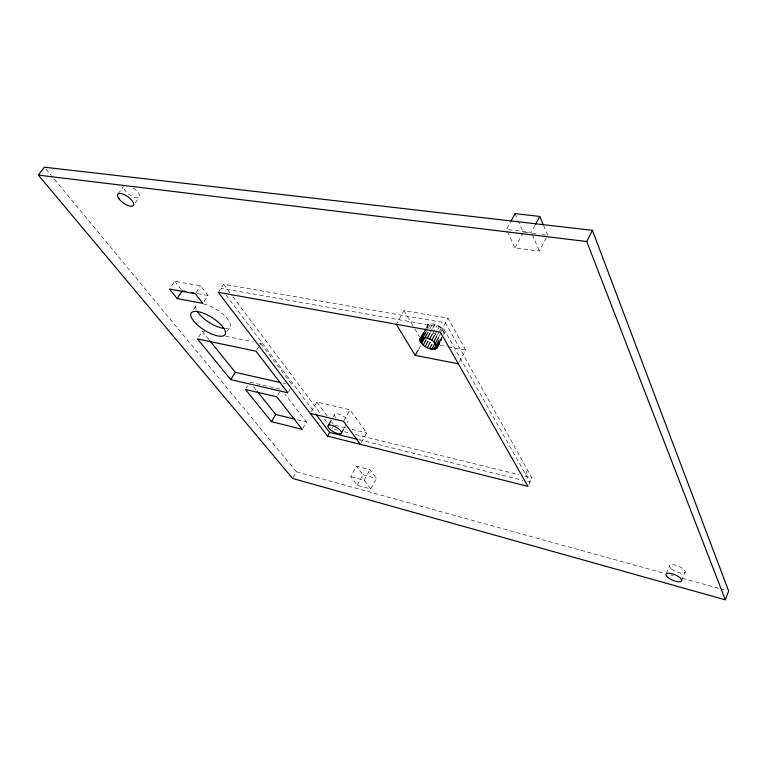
<?xml version="1.0" encoding="UTF-8"?>
<svg xmlns="http://www.w3.org/2000/svg" width="767" height="767" viewBox="0 0 767 767"><rect width="100%" height="100%" fill="white"/><g stroke="black" fill="none" stroke-linecap="round" stroke-linejoin="round"><path stroke-width="0.58" stroke-dasharray="3.83 2.88" d="M427.718 327.624L427.382 325.582L427.957 324.604C434.151 322.044 443.642 327.164 444.563 333.866L443.959 334.834M681.777 580.552L685.228 571.933M666.398 573.409L669.447 565.921M528.971 484.236L531.991 477.908L445.502 322.83L223.571 284.231L218.825 291.527M525.539 474.236L527.581 469.998M507.514 231.596L514.945 247.923L539.402 251.068L547.657 235.239L543.707 225.834M459.328 361.957L465.655 350.04L448.043 318.18L404.017 310.645L396.807 323.367M534.992 225.402L531.301 232.382L506.517 229.419L510.496 222.066M514.945 247.923L523.257 232.305L518.425 221.347M370.749 488.924L376.415 478.426L369.943 469.682L356.415 466.125L350.653 476.604L357.297 485.243L370.749 488.924L364.2 480.257L350.653 476.604M364.2 480.257L369.943 469.682M440.162 340.347L441.754 337.413M440.296 340.481L442.971 335.562M443.508 334.585L444.582 332.619M440.91 331.258L448.043 318.18M357.297 485.243L362.973 474.831L356.415 466.125M439.117 336.502L441.265 332.552M441.802 331.574L442.875 329.599M442.933 333.127L444.007 331.162M434.985 334.489L437.142 330.548M437.689 329.561L439.299 326.608M437.506 334.949L439.117 331.986M439.654 330.999L441.274 328.046M430.498 332.322L432.118 329.369M432.665 328.381L434.822 324.451M432.78 333.262L437.104 325.381M424.707 331.728L426.327 328.803M424.745 331.804L426.366 328.861M426.912 327.883L429.069 323.962M426.337 331.574L427.957 328.621M428.504 327.643L430.671 323.712M418.6 349.225L420.872 345.102M429.923 328.794L432.626 323.885M361.382 442.454L366.616 432.981L350.088 409.818L316.8 402.081L311.335 411.486M424.141 331.449L425.79 328.516M426.308 327.538L427.957 324.604M344.124 428.341L346.444 424.228M344.105 420.402L350.088 409.818M333.846 425.014L331.747 428.705L337.403 430.095M332.945 417.248L334.709 414.17M293.147 477.515L296.417 471.801L52.07 176.429M302.744 428.417L306.455 422.032L284.864 394.037M288.469 391.879L291.297 387.134M277.922 394.967L279.591 392.167M246.006 388.553L247.683 385.811M256.609 350.251L259.025 346.358M259.63 345.38L260.828 343.434L258.489 342.954M226.946 331.632L230.023 326.79M198.711 337.039L202.344 331.43L204.684 331.91M204.137 301.412L208.01 295.496L200.542 285.832L174.732 281.249L170.149 288.056M193.524 309.475L196.055 305.63M195.969 292.764L200.542 285.832M135.107 203.025L139.067 197.493M118.051 193.917L123.41 186.525M524.417 232.449L531.397 233.283M532.557 233.427L537.197 233.983M541.847 234.539L547.657 235.239M197.493 293.579L208.01 295.496M440.037 345.265L447.027 346.569M448.187 346.789L465.655 350.04M225.738 336.234L252.64 341.756M283.09 383.126L285.429 383.653M249.927 382.158L281.268 389.368M334.978 425.282L347.413 428.312M351.928 429.415L366.616 432.981M297.347 419.798L306.455 422.032M344.182 431.763L349.838 433.154M355.485 434.544L519.192 474.763M525.012 476.192L531.991 477.908M359.042 439.712L523.046 480.401M527.667 481.551L529.978 482.127L442.962 327.499L220.944 288.277L223.101 291.144M362.973 474.831L376.415 478.426M296.417 471.801L664.107 573.246M671.02 575.154L673.321 575.787M682.544 578.328L719.427 588.51M720.577 588.826L726.349 590.417M436.346 334.623L432.674 332.801M45.962 169.037L51.312 175.499M202.344 331.43L209.075 339.791M253.609 386.779L256.562 390.47M174.732 281.249L182.306 290.808M260.828 343.434L292.428 385.235M225.987 294.969L315.304 413.403M223.571 284.231L232.18 295.726M232.89 296.685L321.037 414.41M324.614 419.175L328.18 423.94M316.8 402.081L327.451 416.414M331.718 422.147L333.137 424.055M404.017 310.645L414.19 327.845M414.794 328.851L419.578 336.953M515.041 213.667L517.936 220.244M532.25 234.587L539.402 251.068M203.456 303.953A20.019 7.469 32.5 0 1 226.255 317.346A20.019 7.469 32.5 0 1 225.891 328.583M196.256 309.456A20.019 7.469 32.5 0 1 197.493 304.24M133.4 188.04A9.616 3.893 35.8 0 1 139.671 196.496A9.616 3.893 35.8 0 1 131.703 196.199A9.616 3.893 35.8 0 1 123.535 187.666M336.138 417.871A7.632 2.761 29.5 0 1 336.205 413.701A7.632 2.761 29.5 0 1 345.351 417.689A7.632 2.761 29.5 0 1 346.828 422.531M441.83 338.765L440.766 340.721L441.897 338.784M671.441 568.951A8.475 3.039 22.9 0 0 684.835 572.633A8.475 3.039 22.9 0 0 675.746 565.145A8.475 3.039 22.9 0 0 671.441 568.951"/><path stroke-width="1.15" d="M437.094 347.624C436.04 340.951 426.615 335.879 420.383 338.305L419.827 339.263C420.997 345.898 430.239 350.874 436.5 348.573L439.759 342.715M725.323 599.804L728.65 591.05L592.412 230.321L44.438 167.196L38.35 175.116L292.601 478.464L725.323 599.804L586.774 241.538L592.412 230.321M535.519 224.405L539.747 216.419L515.041 213.667L511.062 221.021M435.368 349.167L437.497 345.246M437.094 346.387L439.769 341.468M436.5 348.573L439.165 343.664M431.811 349.167L434.678 343.913M435.359 343.395L438.58 337.48M436.433 344.479L433.767 349.368L429.635 348.582L431.926 344.383M436.5 344.949L439.184 340.021M427.382 347.652L430.249 342.408M431.754 340.404L434.448 335.476M433.738 341.842L436.969 335.927M423.231 345.016L426.116 339.771M427.257 338.228L429.961 333.309M425.196 346.435L428.072 341.19M429.539 339.167L432.243 334.239M419.856 340.51L422.013 336.608M421.495 337.681L424.199 332.782M422.339 337.375L420.182 341.277L421.006 342.676L423.7 337.796M420.469 341.948L423.154 337.077M423.087 337.461L425.79 332.552M421.62 343.491L424.515 338.237M458.35 363.798L415.196 355.399L418.034 350.251M425.052 337.643L427.756 332.725M419.827 339.263L423.624 332.427M341.219 433.489A7.67 2.694 29.4 0 0 333.338 425.829A7.67 2.694 29.4 0 0 329.685 429.089A7.67 2.694 29.4 0 0 341.219 433.489L343.539 429.376M327.528 436.135L218.298 292.342L440.402 332.188L527.964 486.355L327.528 436.135L329.637 432.415L316.014 414.353M328.257 425.474L331.191 420.335M271.47 421.639L245.44 389.463L276.801 396.836L302.217 429.328L271.47 421.639L275.727 414.487L257.3 391.4M230.723 379.617L197.502 338.909L256.005 351.228L287.903 392.829L230.723 379.617L235.268 372.321L209.822 340.721M177.148 298.545L202.843 303.377L195.307 293.751L169.488 289.034L177.148 298.545L182.306 290.808M38.35 175.116L586.774 241.538M183.476 291.019L185.815 291.441M191.654 292.515L193.993 292.936M235.268 372.321L280.76 382.599M310.242 413.375L343.558 421.371L360.337 444.352M275.727 414.487L295.074 419.233M329.637 432.415L357.911 439.424M396.299 324.278L415.196 355.399M539.747 216.419L543.266 224.779M224.836 328.554A20.019 7.469 32.5 0 1 197.081 311.124M193.447 320.759A20.086 7.354 32.4 0 0 223.561 335.802A20.086 7.354 32.4 0 0 207.291 314.93A20.086 7.354 32.4 0 0 193.447 320.759M667.971 577.493A8.504 2.991 23 0 0 681.393 581.242A8.504 2.991 23 0 0 672.256 573.764A8.504 2.991 23 0 0 667.971 577.493M119.106 198.96A9.655 3.845 35.6 0 0 133.122 205.796A9.655 3.845 35.6 0 0 124.59 194.77A9.655 3.845 35.6 0 0 119.106 198.96"/></g></svg>
